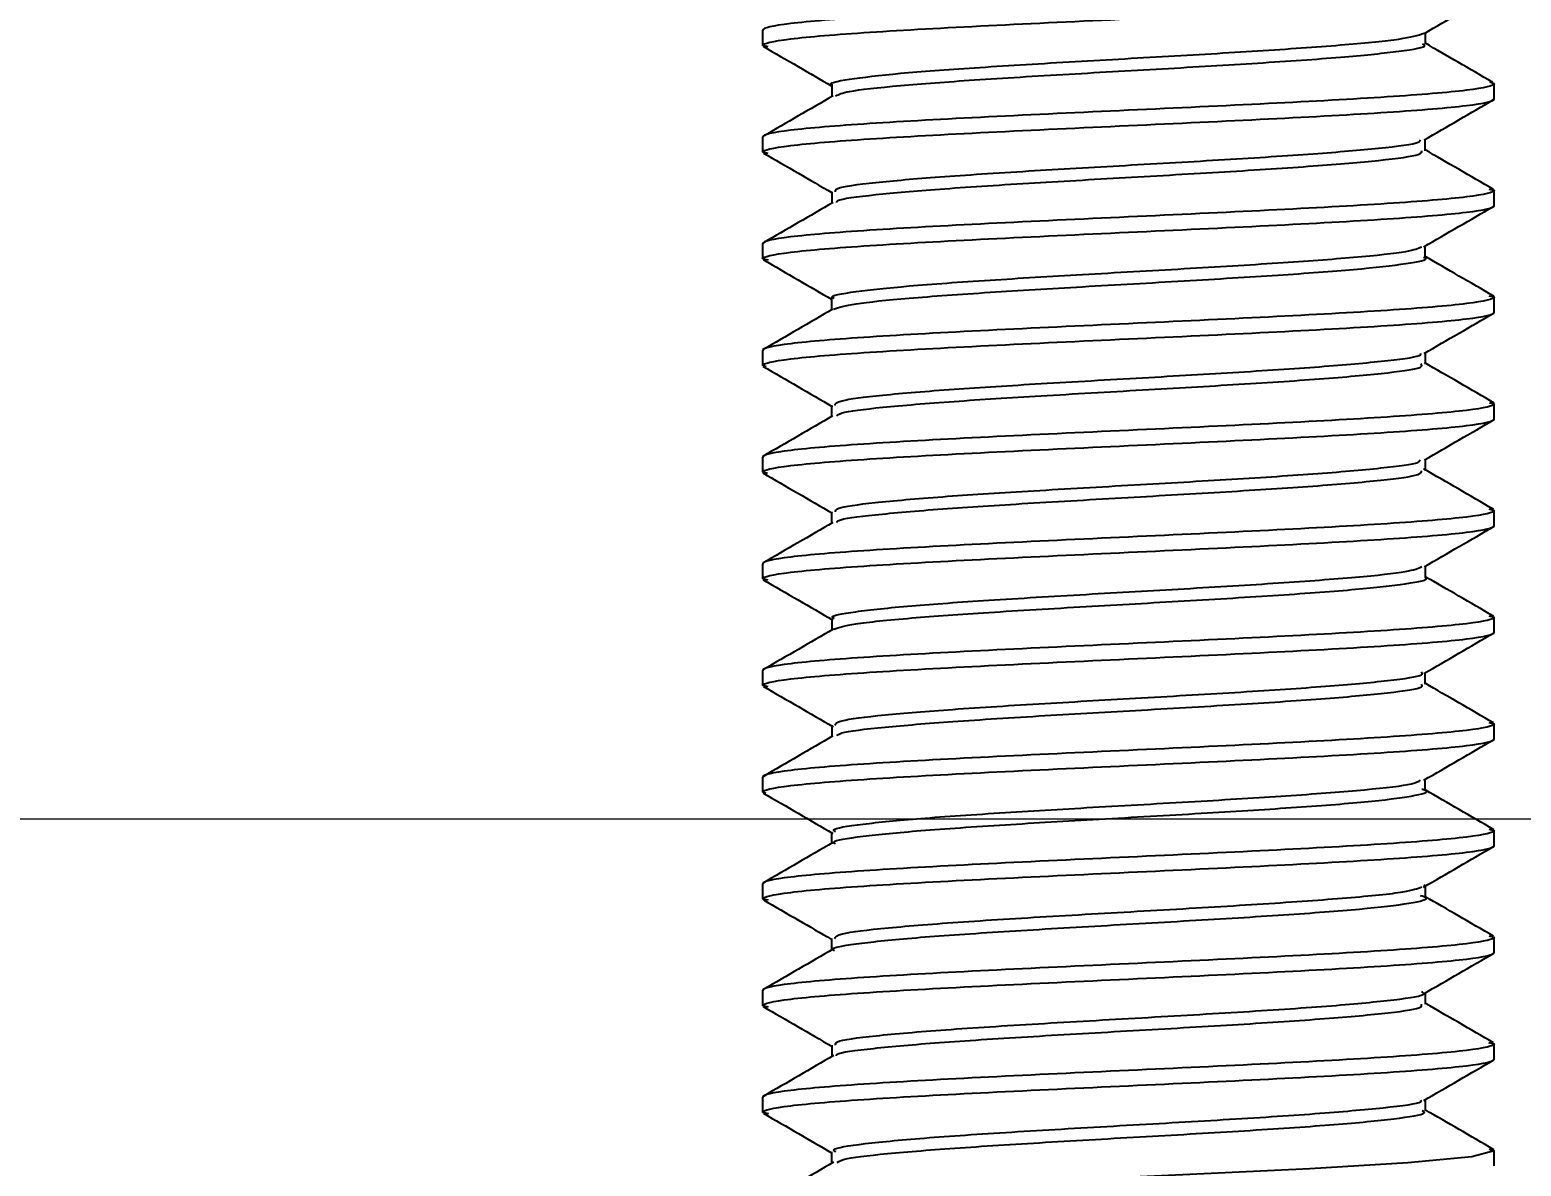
# Model space of a CAD drawing. Header units: millimetres. Extents: x 2 to 418, y 2 to 295.
# Drawn here: x 49.702 to 51.334, y 74.011 to 75.254 of the extents above; entities that cross this region are included whole.
import ezdxf

# ---------------------------------------------------------------- set-up
doc = ezdxf.new("R2010")
doc.units = ezdxf.units.MM
doc.styles.add('SLDTEXTSTYLE0', font='TXT', dxfattribs={"width": 0.75})
doc.dimstyles.new('SLDDIMSTYLE0', dxfattribs={"dimtxt": 3.175, "dimasz": 3.302, "dimexe": 0, "dimexo": 0.0625, "dimgap": 0.79375, "dimtad": 0, "dimtih": 1, "dimtoh": 1, "dimlfac": 15, "dimrnd": 1e-09, "dimzin": 4, "dimdsep": 46, "dimtxsty": 'SLDTEXTSTYLE0', "dimsah": 1, "dimcen": 0.09, "dimadec": 0, "dimazin": 1, "dimtfac": 1, "dimtmove": 0, "dimatfit": 0, "dimfxl": 0, "dimfrac": 2, "dimtolj": 1, "dimtzin": 12, "dimarcsym": 0})

# ---------------------------------------------------------------- blocks, each defined once
blk = doc.blocks.new('_D')
at = {"color": 7, "linetype": 'Continuous', "lineweight": 0}
for p, q in [((37.671, 80.124), (37.671, 86.474)), ((69.001, 80.124), (34.496, 80.124)), ((53.6677, 74.3906), (34.496, 74.3906)), ((37.671, 67.5967), (37.671, 74.3906)), ((31.321, 67.5967), (37.671, 67.5967))]:
    blk.add_line(p, q, dxfattribs=at)
at = {"color": 7, "linetype": 'Continuous', "lineweight": 18}
for points in [[(37.671, 80.124), (38.179, 83.426), (37.163, 83.426)], [(37.671, 74.3906), (37.163, 71.0886), (38.179, 71.0886)]]:
    blk.add_solid(points, dxfattribs=at)
at = {"color": 7, "linetype": 'Continuous', "lineweight": 18, "char_height": 3.175, "attachment_point": 1, "style": 'SLDTEXTSTYLE0'}
for s, insert in [('%%c', (15.9758, 69.1368)), ('86.00', (20.7641, 69.1853))]:
    blk.add_mtext(s, dxfattribs=dict(at, insert=insert))

msp = doc.modelspace()

# ---------------------------------------------------------------- linework, layer by layer
at = {"color": 7, "linetype": 'Continuous', "lineweight": 25}
for p, q in [((50.50434, 75.23648), (50.50434, 75.25314)), ((51.22912, 75.23806), (51.22912, 75.2505)), ((50.51005, 75.23511), (50.50434, 75.23648)), ((50.5797, 75.19321), (50.5797, 75.18067)), ((51.29949, 75.19667), (51.30434, 75.19481)), ((51.30434, 75.17814), (51.30434, 75.19481)), ((50.50434, 75.11981), (50.50434, 75.13648)), ((51.22887, 75.12136), (51.22887, 75.13386)), ((50.51029, 75.11838), (50.50434, 75.11981)), ((50.57981, 75.07655), (50.57981, 75.0641)), ((51.29842, 75.07956), (51.30434, 75.07814)), ((51.30434, 75.06148), (51.30434, 75.07814)), ((50.50434, 75.00314), (50.50434, 75.01981)), ((51.22896, 75.00475), (51.22896, 75.01728)), ((50.51042, 75.00169), (50.50434, 75.00314)), ((51.29856, 74.96286), (51.30434, 74.96148)), ((51.30434, 74.94481), (51.30434, 74.96148)), ((50.57956, 74.95997), (50.57956, 74.94745)), ((50.50434, 74.88648), (50.50434, 74.90314)), ((51.22925, 74.88813), (51.22925, 74.90063)), ((50.50785, 74.88514), (50.50434, 74.88648)), ((50.5794, 74.84322), (50.5794, 74.83065)), ((51.29921, 74.84604), (51.30434, 74.84481)), ((51.30434, 74.82814), (51.30434, 74.84481)), ((50.50434, 74.76981), (50.50434, 74.78648)), ((51.22926, 74.77143), (51.22926, 74.78397)), ((50.50941, 74.76859), (50.50434, 74.76981)), ((50.57941, 74.7265), (50.57941, 74.71399)), ((51.29877, 74.72992), (51.30434, 74.72814)), ((51.30434, 74.71148), (51.30434, 74.72814)), ((50.50434, 74.65314), (50.50434, 74.66981)), ((51.22913, 74.65464), (51.22913, 74.66718)), ((50.50995, 74.6518), (50.50434, 74.65314)), ((50.5797, 74.60986), (50.5797, 74.59733)), ((51.29837, 74.6129), (51.30434, 74.61148)), ((51.30434, 74.59481), (51.30434, 74.61148)), ((50.50434, 74.53648), (50.50434, 74.55314)), ((50.51023, 74.53506), (50.50434, 74.53648)), ((51.22887, 74.53806), (51.22887, 74.55051)), ((50.57981, 74.49327), (50.57981, 74.48076)), ((51.2984, 74.49623), (51.30434, 74.49481)), ((51.30434, 74.47814), (51.30434, 74.49481)), ((50.50434, 74.41981), (50.50434, 74.43648)), ((51.22896, 74.42142), (51.22896, 74.43395)), ((50.5074, 74.41852), (50.50434, 74.41981)), ((50.57956, 74.37656), (50.57956, 74.36412)), ((51.29875, 74.37948), (51.30434, 74.37814)), ((51.30434, 74.36148), (51.30434, 74.37814)), ((50.50434, 74.30314), (50.50434, 74.31981)), ((51.22892, 74.31753), (51.22723, 74.31826)), ((51.229, 74.30472), (51.229, 74.3173)), ((50.51037, 74.3017), (50.50434, 74.30314)), ((50.57954, 74.25987), (50.57954, 74.24742)), ((51.29884, 74.26298), (51.30434, 74.26148)), ((51.30434, 74.24481), (51.30434, 74.26148)), ((50.50434, 74.18648), (50.50434, 74.20314)), ((51.22927, 74.18807), (51.22927, 74.20064)), ((50.51043, 74.18502), (50.50434, 74.18648)), ((51.2982, 74.14628), (51.30434, 74.14481)), ((50.5796, 74.14325), (50.5796, 74.13072)), ((51.30434, 74.12814), (51.30434, 74.14481)), ((50.50434, 74.06981), (50.50434, 74.08648)), ((51.22902, 74.07139), (51.22902, 74.08376)), ((50.51083, 74.06825), (50.50434, 74.06981)), ((50.57945, 74.0265), (50.57945, 74.01395)), ((51.29879, 74.02947), (51.30434, 74.02814)), ((51.30434, 74.01148), (51.30434, 74.02814))]:
    msp.add_line(p, q, dxfattribs=at)
at = {"color": 7, "linetype": 'Continuous', "lineweight": 25, "flags": 128}
msp.add_lwpolyline([(50.51083, 73.97143), (50.52678, 73.97606), (50.59513, 73.98257), (50.70111, 73.98908), (50.83181, 73.99559), (50.97134, 74.0021), (51.10271, 74.00861), (51.20995, 74.01512), (51.28, 74.02163), (51.30434, 74.02814), (51.30434, 74.02814)], dxfattribs=at)
at = {"color": 7, "linetype": 'Continuous', "lineweight": 25}
for points, knots in [([(51.30434, 75.31148), (51.30434, 75.30905), (51.29392, 75.30662), (51.25385, 75.30175), (51.2242, 75.29932), (51.15015, 75.29446), (51.10578, 75.29203), (51.00903, 75.28717), (50.9567, 75.28474), (50.85198, 75.27988), (50.79964, 75.27745), (50.70289, 75.27259), (50.65852, 75.27016), (50.58447, 75.2653), (50.55482, 75.26287), (50.51475, 75.258), (50.50434, 75.25557), (50.50434, 75.25314)], [0, 0, 0, 0, 0.125, 0.125, 0.25, 0.25, 0.375, 0.375, 0.5, 0.5, 0.625, 0.625, 0.75, 0.75, 0.875, 0.875, 1, 1, 1, 1]), ([(50.50434, 75.23648), (50.50434, 75.23891), (50.51475, 75.24134), (50.55482, 75.2462), (50.58447, 75.24863), (50.65852, 75.25349), (50.70289, 75.25592), (50.79964, 75.26078), (50.85198, 75.26321), (50.9567, 75.26807), (51.00903, 75.2705), (51.10578, 75.27537), (51.15015, 75.2778), (51.2242, 75.28266), (51.25385, 75.28509), (51.29392, 75.28995), (51.30434, 75.29238), (51.30434, 75.29481)], [0, 0, 0, 0, 0.125, 0.125, 0.25, 0.25, 0.375, 0.375, 0.5, 0.5, 0.625, 0.625, 0.75, 0.75, 0.875, 0.875, 1, 1, 1, 1]), ([(51.22792, 75.2498), (51.2406, 75.25716), (51.26596, 75.27187), (51.29134, 75.28658), (51.30403, 75.29393)], [0, 0, 0, 0, 0.4998957, 1, 1, 1, 1]), ([(50.58071, 75.19312), (50.58038, 75.19324), (50.57442, 75.19541), (50.59654, 75.1997), (50.64817, 75.20596), (50.7343, 75.21226), (50.83708, 75.21852), (50.9487, 75.22482), (51.05555, 75.23109), (51.14365, 75.23737), (51.20758, 75.24362), (51.22088, 75.24777), (51.22765, 75.24988)], [0, 0, 0, 0, 0.0063144, 0.1143537, 0.2280563, 0.3355796, 0.4483987, 0.5585179, 0.6681581, 0.781282, 0.8886981, 1, 1, 1, 1]), ([(50.58392, 75.18146), (50.58733, 75.18306), (50.59533, 75.18681), (50.64953, 75.19263), (50.73393, 75.19893), (50.83716, 75.20519), (50.94874, 75.21148), (51.05529, 75.21776), (51.14466, 75.22404), (51.20439, 75.23033), (51.23237, 75.23502), (51.22693, 75.23765), (51.22593, 75.23814)], [0, 0, 0, 0, 0.08505916, 0.19891986, 0.30659259, 0.41956857, 0.5298409, 0.63963347, 0.75291469, 0.86048007, 0.97422275, 1, 1, 1, 1]), ([(51.30282, 75.19616), (51.29014, 75.20352), (51.26556, 75.21777), (51.241, 75.23203), (51.22912, 75.23893)], [0, 0, 0, 0, 0.5160527, 1, 1, 1, 1]), ([(50.50476, 75.23564), (50.51744, 75.22829), (50.54242, 75.2138), (50.5674, 75.1993), (50.5797, 75.19216)], [0, 0, 0, 0, 0.5076857, 1, 1, 1, 1]), ([(51.30434, 75.19481), (51.30434, 75.19238), (51.29392, 75.18995), (51.25385, 75.18509), (51.2242, 75.18266), (51.15015, 75.1778), (51.10578, 75.17537), (51.00903, 75.1705), (50.9567, 75.16807), (50.85198, 75.16321), (50.79964, 75.16078), (50.70289, 75.15592), (50.65852, 75.15349), (50.58447, 75.14863), (50.55482, 75.1462), (50.51475, 75.14134), (50.50434, 75.13891), (50.50434, 75.13648)], [0, 0, 0, 0, 0.125, 0.125, 0.25, 0.25, 0.375, 0.375, 0.5, 0.5, 0.625, 0.625, 0.75, 0.75, 0.875, 0.875, 1, 1, 1, 1]), ([(50.50434, 75.11981), (50.50434, 75.12224), (50.51475, 75.12467), (50.55482, 75.12953), (50.58447, 75.13196), (50.65852, 75.13682), (50.70289, 75.13925), (50.79964, 75.14412), (50.85198, 75.14655), (50.9567, 75.15141), (51.00903, 75.15384), (51.10578, 75.1587), (51.15015, 75.16113), (51.2242, 75.16599), (51.25385, 75.16842), (51.29392, 75.17328), (51.30434, 75.17571), (51.30434, 75.17814)], [0, 0, 0, 0, 0.125, 0.125, 0.25, 0.25, 0.375, 0.375, 0.5, 0.5, 0.625, 0.625, 0.75, 0.75, 0.875, 0.875, 1, 1, 1, 1]), ([(50.58116, 75.18151), (50.56847, 75.17415), (50.54308, 75.1594), (50.51769, 75.14468), (50.50499, 75.13732)], [0, 0, 0, 0, 0.49981265, 1, 1, 1, 1]), ([(51.22768, 75.13317), (51.24035, 75.14052), (51.2657, 75.15524), (51.29105, 75.16995), (51.30373, 75.17731)], [0, 0, 0, 0, 0.4998859, 1, 1, 1, 1]), ([(50.58395, 75.07646), (50.58356, 75.07774), (50.58253, 75.08116), (50.62263, 75.08665), (50.69521, 75.09294), (50.7915, 75.09919), (50.90165, 75.10549), (51.01169, 75.11177), (51.10953, 75.11806), (51.18277, 75.12434), (51.22271, 75.12939), (51.22339, 75.13236), (51.22357, 75.13318)], [0, 0, 0, 0, 0.0678699, 0.1812506, 0.2886907, 0.4022844, 0.5110129, 0.6223171, 0.7345464, 0.8425644, 0.9563759, 1, 1, 1, 1]), ([(50.50512, 75.11891), (50.51781, 75.11156), (50.5427, 75.09711), (50.5676, 75.08266), (50.57981, 75.07557)], [0, 0, 0, 0, 0.50930324, 1, 1, 1, 1]), ([(50.5851, 75.0649), (50.58511, 75.06559), (50.58516, 75.06842), (50.62322, 75.07331), (50.69505, 75.07961), (50.79155, 75.08586), (50.90163, 75.09216), (51.01173, 75.09843), (51.10939, 75.10472), (51.18327, 75.11101), (51.22528, 75.11659), (51.22514, 75.12009), (51.22508, 75.12145)], [0, 0, 0, 0, 0.0368213, 0.1505264, 0.258274, 0.3721926, 0.4812323, 0.592855, 0.7054053, 0.8137325, 0.9278696, 1, 1, 1, 1]), ([(51.30356, 75.07903), (51.29087, 75.08639), (51.26597, 75.10084), (51.24107, 75.1153), (51.22887, 75.12238)], [0, 0, 0, 0, 0.5098995, 1, 1, 1, 1]), ([(51.30434, 75.07814), (51.30434, 75.07571), (51.29392, 75.07328), (51.25385, 75.06842), (51.2242, 75.06599), (51.15015, 75.06113), (51.10578, 75.0587), (51.00903, 75.05384), (50.9567, 75.05141), (50.85198, 75.04655), (50.79964, 75.04412), (50.70289, 75.03925), (50.65852, 75.03682), (50.58447, 75.03196), (50.55482, 75.02953), (50.51475, 75.02467), (50.50434, 75.02224), (50.50434, 75.01981)], [0, 0, 0, 0, 0.125, 0.125, 0.25, 0.25, 0.375, 0.375, 0.5, 0.5, 0.625, 0.625, 0.75, 0.75, 0.875, 0.875, 1, 1, 1, 1]), ([(50.50434, 75.00314), (50.50434, 75.00557), (50.51475, 75.008), (50.55482, 75.01287), (50.58447, 75.0153), (50.65852, 75.02016), (50.70289, 75.02259), (50.79964, 75.02745), (50.85198, 75.02988), (50.9567, 75.03474), (51.00903, 75.03717), (51.10578, 75.04203), (51.15015, 75.04446), (51.2242, 75.04932), (51.25385, 75.05175), (51.29392, 75.05662), (51.30434, 75.05905), (51.30434, 75.06148)], [0, 0, 0, 0, 0.125, 0.125, 0.25, 0.25, 0.375, 0.375, 0.5, 0.5, 0.625, 0.625, 0.75, 0.75, 0.875, 0.875, 1, 1, 1, 1]), ([(50.58119, 75.0649), (50.5685, 75.05754), (50.54312, 75.0428), (50.51774, 75.02807), (50.50505, 75.0207)], [0, 0, 0, 0, 0.4998362, 1, 1, 1, 1]), ([(51.22742, 75.01639), (51.24009, 75.02375), (51.26545, 75.03847), (51.29081, 75.05318), (51.3035, 75.06053)], [0, 0, 0, 0, 0.4998623, 1, 1, 1, 1]), ([(50.58227, 74.95989), (50.58141, 74.96027), (50.57573, 74.96277), (50.60237, 74.96733), (50.66038, 74.97362), (50.74842, 74.97988), (50.85468, 74.98618), (50.96584, 74.99244), (51.07021, 74.99874), (51.15564, 75.00502), (51.21205, 75.01094), (51.22116, 75.01476), (51.22517, 75.01644)], [0, 0, 0, 0, 0.0200042, 0.1328321, 0.2409675, 0.3551139, 0.4632268, 0.576089, 0.6872237, 0.7966824, 0.9104579, 1, 1, 1, 1]), ([(50.50502, 75.00221), (50.51771, 74.99485), (50.54256, 74.98045), (50.5674, 74.96603), (50.57956, 74.95898)], [0, 0, 0, 0, 0.5107122, 1, 1, 1, 1]), ([(50.58144, 74.948), (50.58743, 74.95003), (50.59946, 74.9541), (50.66148, 74.96029), (50.74815, 74.96654), (50.85473, 74.97284), (50.96591, 74.97911), (51.06988, 74.9854), (51.1569, 74.99168), (51.21052, 74.99795), (51.23356, 75.00234), (51.22768, 75.0046), (51.22708, 75.00484)], [0, 0, 0, 0, 0.1068107, 0.2144066, 0.3279837, 0.4355573, 0.5478564, 0.6584367, 0.7673495, 0.8805574, 0.9877531, 1, 1, 1, 1]), ([(51.30388, 74.96232), (51.29118, 74.96969), (51.26621, 74.98417), (51.24123, 74.99867), (51.22896, 75.0058)], [0, 0, 0, 0, 0.5084607, 1, 1, 1, 1]), ([(51.30434, 74.96148), (51.30434, 74.95905), (51.29392, 74.95662), (51.25385, 74.95175), (51.2242, 74.94932), (51.15015, 74.94446), (51.10578, 74.94203), (51.00903, 74.93717), (50.9567, 74.93474), (50.85198, 74.92988), (50.79964, 74.92745), (50.70289, 74.92259), (50.65852, 74.92016), (50.58447, 74.9153), (50.55482, 74.91287), (50.51475, 74.908), (50.50434, 74.90557), (50.50434, 74.90314)], [0, 0, 0, 0, 0.125, 0.125, 0.25, 0.25, 0.375, 0.375, 0.5, 0.5, 0.625, 0.625, 0.75, 0.75, 0.875, 0.875, 1, 1, 1, 1]), ([(50.50434, 74.88648), (50.50434, 74.88891), (50.51475, 74.89134), (50.55482, 74.8962), (50.58447, 74.89863), (50.65852, 74.90349), (50.70289, 74.90592), (50.79964, 74.91078), (50.85198, 74.91321), (50.9567, 74.91807), (51.00903, 74.9205), (51.10578, 74.92537), (51.15015, 74.9278), (51.2242, 74.93266), (51.25385, 74.93509), (51.29392, 74.93995), (51.30434, 74.94238), (51.30434, 74.94481)], [0, 0, 0, 0, 0.125, 0.125, 0.25, 0.25, 0.375, 0.375, 0.5, 0.5, 0.625, 0.625, 0.75, 0.75, 0.875, 0.875, 1, 1, 1, 1]), ([(50.58065, 74.94808), (50.56796, 74.94071), (50.54256, 74.92597), (50.51716, 74.91125), (50.50446, 74.90388)], [0, 0, 0, 0, 0.4998478, 1, 1, 1, 1]), ([(51.22777, 74.89978), (51.24046, 74.90714), (51.26584, 74.92186), (51.29123, 74.93657), (51.30393, 74.94393)], [0, 0, 0, 0, 0.4998574, 1, 1, 1, 1]), ([(50.58267, 74.84312), (50.58369, 74.84477), (50.586, 74.84847), (50.632, 74.8543), (50.70825, 74.86056), (50.80879, 74.86686), (50.91866, 74.87311), (51.02745, 74.87941), (51.12359, 74.88569), (51.19069, 74.89197), (51.22534, 74.89665), (51.22424, 74.89924), (51.224, 74.89978)], [0, 0, 0, 0, 0.0869644, 0.1958896, 0.3095769, 0.417108, 0.5306009, 0.6399063, 0.7507607, 0.8635029, 0.9713513, 1, 1, 1, 1]), ([(50.5045, 74.88565), (50.5172, 74.8783), (50.54259, 74.86359), (50.56798, 74.84887), (50.58067, 74.84151)], [0, 0, 0, 0, 0.50013, 1, 1, 1, 1]), ([(50.58531, 74.83135), (50.58625, 74.83247), (50.5889, 74.83566), (50.63242, 74.84096), (50.70815, 74.84723), (50.80882, 74.85352), (50.91864, 74.85978), (51.0275, 74.86608), (51.1234, 74.87235), (51.19141, 74.87864), (51.22762, 74.88391), (51.22511, 74.88709), (51.22421, 74.88822)], [0, 0, 0, 0, 0.059211, 0.1677277, 0.2809887, 0.3881165, 0.5011837, 0.6100792, 0.7205179, 0.8328372, 0.9402812, 1, 1, 1, 1]), ([(51.30437, 74.84551), (51.29166, 74.85287), (51.26625, 74.8676), (51.24084, 74.88233), (51.22813, 74.8897)], [0, 0, 0, 0, 0.5001611, 1, 1, 1, 1]), ([(51.30434, 74.84481), (51.30434, 74.84238), (51.29392, 74.83995), (51.25385, 74.83509), (51.2242, 74.83266), (51.15015, 74.8278), (51.10578, 74.82537), (51.00903, 74.8205), (50.9567, 74.81807), (50.85198, 74.81321), (50.79964, 74.81078), (50.70289, 74.80592), (50.65852, 74.80349), (50.58447, 74.79863), (50.55482, 74.7962), (50.51475, 74.79134), (50.50434, 74.78891), (50.50434, 74.78648)], [0, 0, 0, 0, 0.125, 0.125, 0.25, 0.25, 0.375, 0.375, 0.5, 0.5, 0.625, 0.625, 0.75, 0.75, 0.875, 0.875, 1, 1, 1, 1]), ([(50.58065, 74.83138), (50.56795, 74.82401), (50.54254, 74.80927), (50.51713, 74.79455), (50.50442, 74.78719)], [0, 0, 0, 0, 0.4998207, 1, 1, 1, 1]), ([(50.50434, 74.76981), (50.50434, 74.77224), (50.51475, 74.77467), (50.55482, 74.77953), (50.58447, 74.78196), (50.65852, 74.78682), (50.70289, 74.78925), (50.79964, 74.79412), (50.85198, 74.79655), (50.9567, 74.80141), (51.00903, 74.80384), (51.10578, 74.8087), (51.15015, 74.81113), (51.2242, 74.81599), (51.25385, 74.81842), (51.29392, 74.82328), (51.30434, 74.82571), (51.30434, 74.82814)], [0, 0, 0, 0, 0.125, 0.125, 0.25, 0.25, 0.375, 0.375, 0.5, 0.5, 0.625, 0.625, 0.75, 0.75, 0.875, 0.875, 1, 1, 1, 1]), ([(51.22801, 74.78324), (51.24071, 74.79061), (51.26612, 74.80535), (51.29153, 74.82007), (51.30424, 74.82743)], [0, 0, 0, 0, 0.49982252, 1, 1, 1, 1]), ([(50.58388, 74.72641), (50.58368, 74.72778), (50.5832, 74.7312), (50.62371, 74.73674), (50.69544, 74.743), (50.79367, 74.7493), (50.90281, 74.75556), (51.01262, 74.76185), (51.11123, 74.76813), (51.18312, 74.77441), (51.22243, 74.77944), (51.22303, 74.78237), (51.22321, 74.78326)], [0, 0, 0, 0, 0.07227796, 0.18012975, 0.29363498, 0.40097155, 0.51359482, 0.62352288, 0.73297267, 0.84590023, 0.95312979, 1, 1, 1, 1]), ([(50.50428, 74.76913), (50.51699, 74.76176), (50.5424, 74.74704), (50.56782, 74.7323), (50.58052, 74.72493)], [0, 0, 0, 0, 0.5001616, 1, 1, 1, 1]), ([(50.58534, 74.7148), (50.58546, 74.71559), (50.58587, 74.71844), (50.62428, 74.7234), (50.69529, 74.72967), (50.79372, 74.73596), (50.90279, 74.74222), (51.01266, 74.74852), (51.1111, 74.7548), (51.18363, 74.76107), (51.225, 74.76664), (51.22483, 74.7701), (51.22476, 74.77152)], [0, 0, 0, 0, 0.04206669, 0.1501618, 0.26392311, 0.37150185, 0.4843792, 0.59455527, 0.70425199, 0.81743433, 0.92490581, 1, 1, 1, 1]), ([(51.3034, 74.7294), (51.29067, 74.73677), (51.26522, 74.7515), (51.23978, 74.76626), (51.22706, 74.77363)], [0, 0, 0, 0, 0.5002062, 1, 1, 1, 1]), ([(51.30434, 74.72814), (51.30434, 74.72571), (51.29392, 74.72328), (51.25385, 74.71842), (51.2242, 74.71599), (51.15015, 74.71113), (51.10578, 74.7087), (51.00903, 74.70384), (50.9567, 74.70141), (50.85198, 74.69655), (50.79964, 74.69412), (50.70289, 74.68925), (50.65852, 74.68682), (50.58447, 74.68196), (50.55482, 74.67953), (50.51475, 74.67467), (50.50434, 74.67224), (50.50434, 74.66981)], [0, 0, 0, 0, 0.125, 0.125, 0.25, 0.25, 0.375, 0.375, 0.5, 0.5, 0.625, 0.625, 0.75, 0.75, 0.875, 0.875, 1, 1, 1, 1]), ([(50.50434, 74.65314), (50.50434, 74.65557), (50.51475, 74.658), (50.55482, 74.66287), (50.58447, 74.6653), (50.65852, 74.67016), (50.70289, 74.67259), (50.79964, 74.67745), (50.85198, 74.67988), (50.9567, 74.68474), (51.00903, 74.68717), (51.10578, 74.69203), (51.15015, 74.69446), (51.2242, 74.69932), (51.25385, 74.70175), (51.29392, 74.70662), (51.30434, 74.70905), (51.30434, 74.71148)], [0, 0, 0, 0, 0.125, 0.125, 0.25, 0.25, 0.375, 0.375, 0.5, 0.5, 0.625, 0.625, 0.75, 0.75, 0.875, 0.875, 1, 1, 1, 1]), ([(50.58083, 74.71481), (50.56814, 74.70745), (50.54275, 74.69273), (50.51735, 74.67801), (50.50465, 74.67066)], [0, 0, 0, 0, 0.4998553, 1, 1, 1, 1]), ([(51.22808, 74.66657), (51.24077, 74.67394), (51.26618, 74.68868), (51.29157, 74.7034), (51.30428, 74.71077)], [0, 0, 0, 0, 0.4998499, 1, 1, 1, 1]), ([(50.50471, 74.65234), (50.51741, 74.64497), (50.5428, 74.63025), (50.56819, 74.61551), (50.58088, 74.60814)], [0, 0, 0, 0, 0.5001523, 1, 1, 1, 1]), ([(50.58287, 74.60977), (50.58191, 74.61023), (50.57664, 74.61276), (50.60251, 74.61741), (50.66092, 74.62368), (50.75053, 74.62998), (50.85542, 74.63623), (50.96711, 74.64253), (51.07198, 74.6488), (51.15586, 74.65509), (51.21254, 74.66101), (51.22125, 74.66485), (51.22531, 74.66663)], [0, 0, 0, 0, 0.0242975, 0.1333455, 0.2464287, 0.353587, 0.4668826, 0.5753258, 0.686338, 0.7982728, 0.9060075, 1, 1, 1, 1]), ([(50.58195, 74.59814), (50.58772, 74.6001), (50.59979, 74.60419), (50.66189, 74.61035), (50.75027, 74.61664), (50.85547, 74.6229), (50.96719, 74.6292), (51.07162, 74.63547), (51.15721, 74.64176), (51.21111, 74.64804), (51.23454, 74.65237), (51.22857, 74.65462), (51.2283, 74.65472)], [0, 0, 0, 0, 0.10385581, 0.21750595, 0.32520146, 0.43906509, 0.54805206, 0.6596208, 0.77211682, 0.8803916, 0.99447358, 1, 1, 1, 1]), ([(51.30374, 74.61238), (51.29104, 74.61973), (51.26617, 74.63415), (51.2413, 74.64858), (51.22913, 74.65564)], [0, 0, 0, 0, 0.5104272, 1, 1, 1, 1]), ([(51.30434, 74.61148), (51.30434, 74.60905), (51.29392, 74.60662), (51.25385, 74.60175), (51.2242, 74.59932), (51.15015, 74.59446), (51.10578, 74.59203), (51.00903, 74.58717), (50.9567, 74.58474), (50.85198, 74.57988), (50.79964, 74.57745), (50.70289, 74.57259), (50.65852, 74.57016), (50.58447, 74.5653), (50.55482, 74.56287), (50.51475, 74.558), (50.50434, 74.55557), (50.50434, 74.55314)], [0, 0, 0, 0, 0.125, 0.125, 0.25, 0.25, 0.375, 0.375, 0.5, 0.5, 0.625, 0.625, 0.75, 0.75, 0.875, 0.875, 1, 1, 1, 1]), ([(50.50434, 74.53648), (50.50434, 74.53891), (50.51475, 74.54134), (50.55482, 74.5462), (50.58447, 74.54863), (50.65852, 74.55349), (50.70289, 74.55592), (50.79964, 74.56078), (50.85198, 74.56321), (50.9567, 74.56807), (51.00903, 74.5705), (51.10578, 74.57537), (51.15015, 74.5778), (51.2242, 74.58266), (51.25385, 74.58509), (51.29392, 74.58995), (51.30434, 74.59238), (51.30434, 74.59481)], [0, 0, 0, 0, 0.125, 0.125, 0.25, 0.25, 0.375, 0.375, 0.5, 0.5, 0.625, 0.625, 0.75, 0.75, 0.875, 0.875, 1, 1, 1, 1]), ([(50.58122, 74.59822), (50.56854, 74.59086), (50.54318, 74.57613), (50.51781, 74.56142), (50.50512, 74.55406)], [0, 0, 0, 0, 0.4998579, 1, 1, 1, 1]), ([(51.22753, 74.54974), (51.24022, 74.55711), (51.2656, 74.57185), (51.29098, 74.58657), (51.30368, 74.59394)], [0, 0, 0, 0, 0.4998394, 1, 1, 1, 1]), ([(50.58295, 74.49318), (50.58377, 74.4948), (50.58565, 74.49855), (50.63285, 74.50437), (50.70999, 74.51066), (50.80933, 74.51691), (50.92042, 74.52321), (51.02914, 74.52948), (51.12373, 74.53577), (51.19271, 74.54205), (51.22812, 74.54731), (51.22548, 74.55046), (51.22463, 74.55148)], [0, 0, 0, 0, 0.0838318, 0.1932697, 0.298156, 0.4088729, 0.5137375, 0.6232086, 0.7310042, 0.8371742, 0.9475313, 1, 1, 1, 1]), ([(50.58549, 74.48142), (50.58629, 74.48252), (50.58862, 74.48575), (50.63327, 74.49104), (50.70987, 74.49732), (50.80936, 74.50358), (50.92041, 74.50988), (51.02915, 74.51614), (51.12373, 74.52244), (51.19271, 74.52872), (51.22812, 74.53397), (51.22548, 74.53713), (51.22463, 74.53815)], [0, 0, 0, 0, 0.0583009, 0.1707885, 0.2785977, 0.3923999, 0.5001868, 0.6127086, 0.7235081, 0.8326367, 0.9460691, 1, 1, 1, 1]), ([(51.30356, 74.4957), (51.29087, 74.50306), (51.26597, 74.5175), (51.24108, 74.53196), (51.22887, 74.53905)], [0, 0, 0, 0, 0.5093852, 1, 1, 1, 1]), ([(50.50509, 74.5356), (50.51779, 74.52824), (50.54317, 74.51351), (50.56855, 74.49877), (50.58124, 74.4914)], [0, 0, 0, 0, 0.5001726, 1, 1, 1, 1]), ([(51.30434, 74.49481), (51.30434, 74.49238), (51.29392, 74.48995), (51.25385, 74.48509), (51.2242, 74.48266), (51.15015, 74.4778), (51.10578, 74.47537), (51.00903, 74.4705), (50.9567, 74.46807), (50.85198, 74.46321), (50.79964, 74.46078), (50.70289, 74.45592), (50.65852, 74.45349), (50.58447, 74.44863), (50.55482, 74.4462), (50.51475, 74.44134), (50.50434, 74.43891), (50.50434, 74.43648)], [0, 0, 0, 0, 0.125, 0.125, 0.25, 0.25, 0.375, 0.375, 0.5, 0.5, 0.625, 0.625, 0.75, 0.75, 0.875, 0.875, 1, 1, 1, 1]), ([(50.50434, 74.41981), (50.50434, 74.42224), (50.51475, 74.42467), (50.55482, 74.42953), (50.58447, 74.43196), (50.65852, 74.43682), (50.70289, 74.43925), (50.79964, 74.44412), (50.85198, 74.44655), (50.9567, 74.45141), (51.00903, 74.45384), (51.10578, 74.4587), (51.15015, 74.46113), (51.2242, 74.46599), (51.25385, 74.46842), (51.29392, 74.47328), (51.30434, 74.47571), (51.30434, 74.47814)], [0, 0, 0, 0, 0.125, 0.125, 0.25, 0.25, 0.375, 0.375, 0.5, 0.5, 0.625, 0.625, 0.75, 0.75, 0.875, 0.875, 1, 1, 1, 1]), ([(50.58099, 74.48144), (50.56832, 74.47408), (50.54297, 74.45936), (50.51761, 74.44465), (50.50493, 74.43729)], [0, 0, 0, 0, 0.4998812, 1, 1, 1, 1]), ([(51.22751, 74.43311), (51.2402, 74.44048), (51.26559, 74.45522), (51.29098, 74.46994), (51.30368, 74.47731)], [0, 0, 0, 0, 0.4998158, 1, 1, 1, 1]), ([(50.58394, 74.37648), (50.58271, 74.37724), (50.5781, 74.38011), (50.60992, 74.38505), (50.67334, 74.39133), (50.76532, 74.3976), (50.87332, 74.40389), (50.98394, 74.41015), (51.0861, 74.41645), (51.16721, 74.42272), (51.2163, 74.42832), (51.22171, 74.4318), (51.22381, 74.43315)], [0, 0, 0, 0, 0.0405863, 0.1518719, 0.260776, 0.3744415, 0.4819519, 0.5954229, 0.7047072, 0.8155403, 0.9282608, 1, 1, 1, 1]), ([(50.58394, 74.36314), (50.58271, 74.36391), (50.5781, 74.36678), (50.60992, 74.37172), (50.67334, 74.378), (50.76533, 74.38427), (50.8733, 74.39056), (50.98404, 74.39682), (51.08572, 74.40312), (51.16866, 74.40939), (51.21688, 74.41568), (51.23559, 74.42021), (51.22647, 74.42264), (51.225, 74.42303)], [0, 0, 0, 0, 0.0384046, 0.1437082, 0.2467583, 0.3543138, 0.4560451, 0.5634165, 0.6668264, 0.7717018, 0.878363, 0.9803945, 1, 1, 1, 1]), ([(51.30394, 74.37894), (51.29126, 74.3863), (51.26626, 74.4008), (51.24127, 74.4153), (51.22896, 74.42245)], [0, 0, 0, 0, 0.5074521, 1, 1, 1, 1]), ([(50.50476, 74.41903), (50.51746, 74.41166), (50.54287, 74.39694), (50.56827, 74.3822), (50.58097, 74.37483)], [0, 0, 0, 0, 0.5001906, 1, 1, 1, 1]), ([(51.30434, 74.37814), (51.30434, 74.37571), (51.29392, 74.37328), (51.25385, 74.36842), (51.2242, 74.36599), (51.15015, 74.36113), (51.10578, 74.3587), (51.00903, 74.35384), (50.9567, 74.35141), (50.85198, 74.34655), (50.79964, 74.34412), (50.70289, 74.33925), (50.65852, 74.33682), (50.58447, 74.33196), (50.55482, 74.32953), (50.51475, 74.32467), (50.50434, 74.32224), (50.50434, 74.31981)], [0, 0, 0, 0, 0.125, 0.125, 0.25, 0.25, 0.375, 0.375, 0.5, 0.5, 0.625, 0.625, 0.75, 0.75, 0.875, 0.875, 1, 1, 1, 1]), ([(50.50434, 74.30314), (50.50434, 74.30557), (50.51475, 74.308), (50.55482, 74.31287), (50.58447, 74.3153), (50.65852, 74.32016), (50.70289, 74.32259), (50.79964, 74.32745), (50.85198, 74.32988), (50.9567, 74.33474), (51.00903, 74.33717), (51.10578, 74.34203), (51.15015, 74.34446), (51.2242, 74.34932), (51.25385, 74.35175), (51.29392, 74.35662), (51.30434, 74.35905), (51.30434, 74.36148)], [0, 0, 0, 0, 0.125, 0.125, 0.25, 0.25, 0.375, 0.375, 0.5, 0.5, 0.625, 0.625, 0.75, 0.75, 0.875, 0.875, 1, 1, 1, 1]), ([(50.58071, 74.36478), (50.56802, 74.35743), (50.54265, 74.34271), (50.51727, 74.328), (50.50458, 74.32064)], [0, 0, 0, 0, 0.4998926, 1, 1, 1, 1]), ([(51.22708, 74.31619), (51.23981, 74.32357), (51.26528, 74.33836), (51.29074, 74.35313), (51.30348, 74.36051)], [0, 0, 0, 0, 0.4998044, 1, 1, 1, 1]), ([(50.58271, 74.25991), (50.58365, 74.26164), (50.58578, 74.26556), (50.63715, 74.27163), (50.71957, 74.2782), (50.8271, 74.28476), (50.9432, 74.2913), (51.05491, 74.29788), (51.14711, 74.30441), (51.20994, 74.31065), (51.22033, 74.31467), (51.2251, 74.31651)], [0, 0, 0, 0, 0.0912647, 0.2072281, 0.3230024, 0.4388395, 0.5547548, 0.6704516, 0.786452, 0.9021028, 1, 1, 1, 1]), ([(50.50496, 74.30223), (50.5177, 74.29484), (50.54256, 74.28044), (50.56742, 74.26601), (50.57954, 74.25898)], [0, 0, 0, 0, 0.51267304, 1, 1, 1, 1]), ([(50.58264, 74.24645), (50.58169, 74.24688), (50.57608, 74.24943), (50.60257, 74.25408), (50.66203, 74.26045), (50.75253, 74.26678), (50.85981, 74.27315), (50.97243, 74.27948), (51.07721, 74.28584), (51.16211, 74.29218), (51.21535, 74.29854), (51.2354, 74.30334), (51.22589, 74.30603), (51.22386, 74.3066)], [0, 0, 0, 0, 0.0214954, 0.1271286, 0.232556, 0.3381973, 0.4436257, 0.5492577, 0.6547073, 0.7603123, 0.8658025, 0.9713709, 1, 1, 1, 1]), ([(51.3035, 74.26254), (51.29077, 74.26992), (51.26594, 74.28432), (51.24111, 74.29873), (51.229, 74.30575)], [0, 0, 0, 0, 0.5125928, 1, 1, 1, 1]), ([(51.30434, 74.26148), (51.30434, 74.25905), (51.29392, 74.25662), (51.25385, 74.25175), (51.2242, 74.24932), (51.15015, 74.24446), (51.10578, 74.24203), (51.00903, 74.23717), (50.9567, 74.23474), (50.85198, 74.22988), (50.79964, 74.22745), (50.70289, 74.22259), (50.65852, 74.22016), (50.58447, 74.2153), (50.55482, 74.21287), (50.51475, 74.208), (50.50434, 74.20557), (50.50434, 74.20314)], [0, 0, 0, 0, 0.125, 0.125, 0.25, 0.25, 0.375, 0.375, 0.5, 0.5, 0.625, 0.625, 0.75, 0.75, 0.875, 0.875, 1, 1, 1, 1]), ([(50.50434, 74.18648), (50.50434, 74.18891), (50.51475, 74.19134), (50.55482, 74.1962), (50.58447, 74.19863), (50.65852, 74.20349), (50.70289, 74.20592), (50.79964, 74.21078), (50.85198, 74.21321), (50.9567, 74.21807), (51.00903, 74.2205), (51.10578, 74.22537), (51.15015, 74.2278), (51.2242, 74.23266), (51.25385, 74.23509), (51.29392, 74.23995), (51.30434, 74.24238), (51.30434, 74.24481)], [0, 0, 0, 0, 0.125, 0.125, 0.25, 0.25, 0.375, 0.375, 0.5, 0.5, 0.625, 0.625, 0.75, 0.75, 0.875, 0.875, 1, 1, 1, 1]), ([(50.5816, 74.24862), (50.56889, 74.24125), (50.54346, 74.22649), (50.51801, 74.21175), (50.50529, 74.20438)], [0, 0, 0, 0, 0.4998588, 1, 1, 1, 1]), ([(51.22746, 74.19959), (51.2402, 74.20698), (51.26569, 74.22176), (51.29119, 74.23653), (51.30394, 74.24392)], [0, 0, 0, 0, 0.49980113, 1, 1, 1, 1]), ([(50.58422, 74.14332), (50.58364, 74.14457), (50.58206, 74.14802), (50.62363, 74.15361), (50.70003, 74.1602), (50.80369, 74.16673), (50.91915, 74.1733), (51.03249, 74.17986), (51.1315, 74.1864), (51.19854, 74.19298), (51.23131, 74.19803), (51.22621, 74.20093), (51.22498, 74.20163)], [0, 0, 0, 0, 0.0642676, 0.1768694, 0.2891257, 0.4017006, 0.5140446, 0.6265089, 0.7389923, 0.8513168, 0.9638995, 1, 1, 1, 1]), ([(50.50465, 74.18556), (50.5174, 74.17817), (50.54238, 74.1637), (50.56737, 74.14921), (50.5796, 74.14212)], [0, 0, 0, 0, 0.5104462, 1, 1, 1, 1]), ([(50.58501, 74.13178), (50.58492, 74.13235), (50.58454, 74.13503), (50.6223, 74.13983), (50.69293, 74.14616), (50.79172, 74.15253), (50.90237, 74.15886), (51.0135, 74.16523), (51.1123, 74.17155), (51.1856, 74.17792), (51.22598, 74.18344), (51.22504, 74.18686), (51.22468, 74.18816)], [0, 0, 0, 0, 0.029956, 0.1425308, 0.2552154, 0.3677465, 0.4804617, 0.5929657, 0.7056942, 0.8181933, 0.9309164, 1, 1, 1, 1]), ([(51.30367, 74.14583), (51.29094, 74.15321), (51.26614, 74.16759), (51.24134, 74.18198), (51.22927, 74.18898)], [0, 0, 0, 0, 0.5132887, 1, 1, 1, 1]), ([(51.30434, 74.14481), (51.30434, 74.14238), (51.29392, 74.13995), (51.25385, 74.13509), (51.2242, 74.13266), (51.15015, 74.1278), (51.10578, 74.12537), (51.00903, 74.1205), (50.9567, 74.11807), (50.85198, 74.11321), (50.79964, 74.11078), (50.70289, 74.10592), (50.65852, 74.10349), (50.58447, 74.09863), (50.55482, 74.0962), (50.51475, 74.09134), (50.50434, 74.08891), (50.50434, 74.08648)], [0, 0, 0, 0, 0.125, 0.125, 0.25, 0.25, 0.375, 0.375, 0.5, 0.5, 0.625, 0.625, 0.75, 0.75, 0.875, 0.875, 1, 1, 1, 1]), ([(50.58174, 74.13197), (50.56903, 74.12459), (50.5436, 74.10983), (50.51815, 74.09509), (50.50543, 74.08771)], [0, 0, 0, 0, 0.4998433, 1, 1, 1, 1]), ([(50.50434, 74.06981), (50.50434, 74.07224), (50.51475, 74.07467), (50.55482, 74.07953), (50.58447, 74.08196), (50.65852, 74.08682), (50.70289, 74.08925), (50.79964, 74.09412), (50.85198, 74.09655), (50.9567, 74.10141), (51.00903, 74.10384), (51.10578, 74.1087), (51.15015, 74.11113), (51.2242, 74.11599), (51.25385, 74.11842), (51.29392, 74.12328), (51.30434, 74.12571), (51.30434, 74.12814)], [0, 0, 0, 0, 0.125, 0.125, 0.25, 0.25, 0.375, 0.375, 0.5, 0.5, 0.625, 0.625, 0.75, 0.75, 0.875, 0.875, 1, 1, 1, 1]), ([(51.22741, 74.08283), (51.24015, 74.09022), (51.26563, 74.105), (51.29112, 74.11977), (51.30386, 74.12716)], [0, 0, 0, 0, 0.4998347, 1, 1, 1, 1]), ([(50.58411, 74.02658), (50.58289, 74.02741), (50.57846, 74.03042), (50.61161, 74.03561), (50.68166, 74.04219), (50.78074, 74.04871), (50.89493, 74.0553), (51.00986, 74.06183), (51.11328, 74.06841), (51.18642, 74.07495), (51.22549, 74.07986), (51.22433, 74.08258), (51.22411, 74.08311)], [0, 0, 0, 0, 0.043858, 0.1599084, 0.2757502, 0.3918891, 0.5076746, 0.6238072, 0.7396601, 0.8556941, 0.9716883, 1, 1, 1, 1]), ([(50.50503, 74.0688), (50.51777, 74.06141), (50.54257, 74.04703), (50.56738, 74.03263), (50.57945, 74.02562)], [0, 0, 0, 0, 0.513494, 1, 1, 1, 1]), ([(50.58545, 74.01504), (50.58789, 74.01643), (50.59407, 74.01993), (50.64502, 74.02555), (50.72818, 74.0319), (50.83242, 74.03825), (50.945, 74.0446), (51.05285, 74.05094), (51.14386, 74.0573), (51.20469, 74.06363), (51.23213, 74.06837), (51.22673, 74.07097), (51.22571, 74.07147)], [0, 0, 0, 0, 0.073762, 0.1862357, 0.2987692, 0.4112935, 0.5237765, 0.6363467, 0.7487833, 0.8613878, 0.9737925, 1, 1, 1, 1]), ([(51.30403, 74.02902), (51.2913, 74.0364), (51.26629, 74.05089), (51.24129, 74.0654), (51.22902, 74.07252)], [0, 0, 0, 0, 0.5091448, 1, 1, 1, 1]), ([(50.5817, 74.01526), (50.56899, 74.00788), (50.54356, 73.99311), (50.51811, 73.97836), (50.50538, 73.97099)], [0, 0, 0, 0, 0.4998386, 1, 1, 1, 1])]:
    msp.add_open_spline(points, degree=3, knots=knots, dxfattribs=at)

# ---------------------------------------------------------------- dimensions: what is measured, and where the dimension line sits
at = {"color": 7, "linetype": 'Continuous', "lineweight": 18}
dim = msp.add_linear_dim(base=(37.671, 74.39064), p1=(70.271, 80.12398), p2=(54.93767, 74.39064), angle=90, text='%%c<>', dimstyle='SLDDIMSTYLE0', dxfattribs=at)
dim.commit()
dim.dimension.update_dxf_attribs({"geometry": '_D', "text_midpoint": (37.671, 67.59671), "dimtype": 160})

doc.saveas('drawing.dxf')
